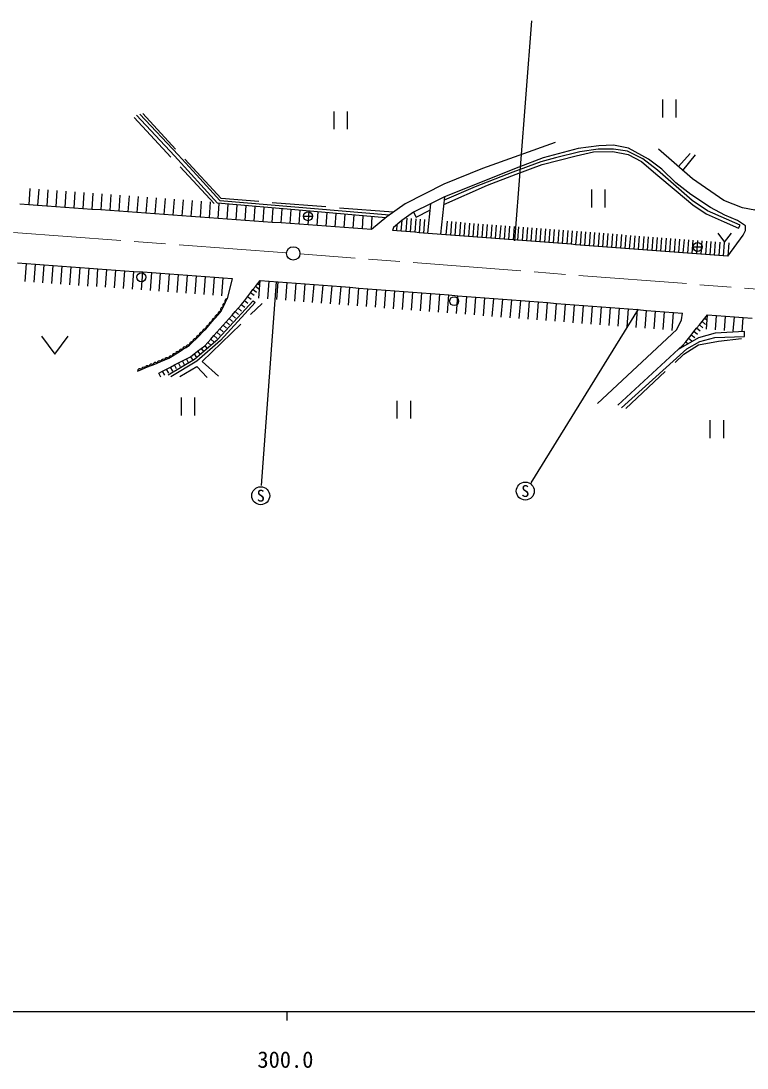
# Model space of a CAD drawing. Units: millimetres, scale not verified. Extents: x 40000 to 680000, y 20000 to 380000.
# Drawn here: x 338397 to 419243, y 198715 to 315330 of the extents above; entities that cross this region are included whole.
import ezdxf
from ezdxf.enums import TextEntityAlignment as Align

# ---------------------------------------------------------------- set-up
doc = ezdxf.new("R2010")
doc.units = ezdxf.units.MM
doc.header["$LTSCALE"] = 1000
doc.linetypes.add('CHAIN', pattern=[18.5, 12, -1.5, 3.5, -1.5])
doc.linetypes.add('DASHED', pattern=[7.5, 6, -1.5])
for name, color, linetype, lineweight in [('M-BGD', 7, 'Continuous', 25), ('M-BGD-EXST', 7, 'Continuous', 25), ('M-BMK', 2, 'CHAIN', 13), ('M-BMK-SRVR', 3, 'Continuous', 25), ('M-TTL-BAND', 7, 'Continuous', 25)]:
    doc.layers.add(name, color=color, linetype=linetype, lineweight=lineweight)
doc.styles.add('ＭＳ ゴシック', font='')
doc.styles.get('ＭＳ ゴシック').set_extended_font_data('MS Gothic')

msp = doc.modelspace()

# ---------------------------------------------------------------- linework, layer by layer
at = {"layer": 'M-BGD', "linetype": 'DASHED'}
for p, q in [((351019, 304574), (359899, 295001)), ((412893, 300567), (411604, 299105)), ((412088, 298682), (413517, 300420))]:
    msp.add_line(p, q, dxfattribs=at)
at = {"layer": 'M-BGD'}
for p, q in [((339397, 296657), (339257, 294862)), ((340398, 296578), (340258, 294784)), ((341392, 296507), (341262, 294712)), ((342396, 296434), (342267, 294639)), ((343400, 296362), (343271, 294567)), ((344404, 296289), (344275, 294494)), ((345409, 296217), (345279, 294422)), ((346413, 296145), (346283, 294349)), ((347417, 296072), (347287, 294277)), ((348421, 296000), (348292, 294204)), ((349425, 295927), (349296, 294132)), ((350430, 295855), (350300, 294059)), ((351434, 295782), (351304, 293987)), ((352438, 295710), (352308, 293914)), ((353442, 295637), (353313, 293842)), ((354446, 295565), (354317, 293770)), ((355450, 295492), (355321, 293697)), ((356455, 295420), (356325, 293625)), ((357459, 295348), (357329, 293552)), ((358463, 295275), (358334, 293480)), ((359467, 295203), (359338, 293407)), ((339257, 294862), (338255, 294940)), ((340258, 294784), (339257, 294862)), ((341262, 294712), (340258, 294784)), ((342267, 294639), (341262, 294712)), ((343271, 294567), (342267, 294639)), ((344275, 294494), (343271, 294567)), ((345279, 294422), (344275, 294494)), ((346283, 294349), (345279, 294422)), ((347287, 294277), (346283, 294349)), ((348292, 294204), (347287, 294277)), ((349296, 294132), (348292, 294204)), ((350300, 294059), (349296, 294132)), ((351304, 293987), (350300, 294059)), ((352308, 293914), (351304, 293987)), ((353313, 293842), (352308, 293914)), ((360342, 293335), (360463, 295017)), ((361346, 293262), (361466, 294931)), ((362350, 293190), (362470, 294845)), ((363354, 293117), (363473, 294759)), ((364359, 293045), (364476, 294672)), ((365363, 292973), (365479, 294586)), ((366367, 292900), (366482, 294500)), ((367371, 292828), (367486, 294414)), ((368375, 292755), (368489, 294328)), ((369380, 292683), (369492, 294242)), ((370384, 292610), (370495, 294155)), ((371388, 292538), (371498, 294068)), ((372392, 292465), (372501, 293981)), ((373396, 292393), (373505, 293894)), ((354317, 293770), (353313, 293842)), ((355321, 293697), (354317, 293770)), ((356325, 293625), (355321, 293697)), ((357329, 293552), (356325, 293625)), ((358334, 293480), (357329, 293552)), ((359338, 293407), (358334, 293480)), ((360342, 293335), (359338, 293407)), ((361346, 293262), (360342, 293335)), ((362350, 293190), (361346, 293262)), ((363354, 293117), (362350, 293190)), ((364359, 293045), (363354, 293117)), ((365363, 292973), (364359, 293045)), ((366367, 292900), (365363, 292973)), ((367371, 292828), (366367, 292900)), ((368375, 292755), (367371, 292828)), ((369380, 292683), (368375, 292755)), ((374401, 292320), (374508, 293807)), ((375405, 292248), (375511, 293720)), ((376409, 292176), (376514, 293632)), ((377413, 292103), (377517, 293545)), ((380743, 291902), (380838, 293132)), ((381356, 293359), (381241, 291864)), ((381854, 293321), (381739, 291826)), ((382352, 293283), (382237, 291788)), ((382849, 293245), (382735, 291749)), ((383347, 293207), (383233, 291711)), ((385837, 293016), (385722, 291521)), ((386334, 292978), (386220, 291482)), ((386832, 292940), (386718, 291444)), ((387330, 292902), (387216, 291406)), ((387828, 292864), (387713, 291368)), ((388326, 292825), (388211, 291330)), ((388824, 292787), (388709, 291292)), ((389322, 292749), (389207, 291253)), ((389820, 292711), (389705, 291215)), ((370384, 292610), (369380, 292683)), ((371388, 292538), (370384, 292610)), ((372392, 292465), (371388, 292538)), ((373396, 292393), (372392, 292465)), ((374401, 292320), (373396, 292393)), ((375405, 292248), (374401, 292320)), ((376409, 292176), (375405, 292248)), ((377413, 292103), (376409, 292176)), ((380245, 291940), (379748, 291978)), ((380245, 291940), (380303, 292691)), ((380743, 291902), (380245, 291940)), ((381241, 291864), (380743, 291902)), ((381739, 291826), (381241, 291864)), ((382237, 291788), (381739, 291826)), ((382735, 291749), (382237, 291788)), ((383233, 291711), (382735, 291749)), ((383731, 291673), (383233, 291711)), ((384228, 291635), (383731, 291673)), ((384726, 291597), (384228, 291635)), ((385224, 291559), (384726, 291597)), ((385722, 291521), (385224, 291559)), ((390317, 292673), (390203, 291177)), ((390815, 292635), (390701, 291139)), ((391313, 292597), (391199, 291101)), ((391811, 292558), (391696, 291063)), ((392309, 292520), (392194, 291025)), ((392807, 292482), (392692, 290986)), ((393305, 292444), (393190, 290948)), ((393803, 292406), (393688, 290910)), ((394300, 292368), (394186, 290872)), ((394798, 292329), (394684, 290834)), ((395296, 292291), (395182, 290796)), ((395794, 292253), (395679, 290758)), ((396292, 292215), (396177, 290719)), ((396790, 292177), (396675, 290681)), ((397288, 292139), (397173, 290643)), ((397785, 292101), (397671, 290605)), ((398283, 292062), (398169, 290567)), ((398781, 292024), (398667, 290529)), ((399279, 291986), (399164, 290490)), ((399777, 291948), (399662, 290452)), ((400275, 291910), (400160, 290414)), ((400773, 291872), (400658, 290376)), ((401271, 291834), (401156, 290338)), ((401768, 291795), (401654, 290300)), ((402266, 291757), (402152, 290262)), ((402764, 291719), (402650, 290223)), ((403262, 291681), (403147, 290185)), ((403760, 291643), (403645, 290147)), ((404258, 291605), (404143, 290109)), ((404756, 291566), (404641, 290071)), ((386220, 291482), (385722, 291521)), ((386718, 291444), (386220, 291482)), ((387216, 291406), (386718, 291444)), ((387713, 291368), (387216, 291406)), ((388211, 291330), (387713, 291368)), ((388709, 291292), (388211, 291330)), ((389207, 291253), (388709, 291292)), ((389705, 291215), (389207, 291253)), ((390203, 291177), (389705, 291215)), ((390701, 291139), (390203, 291177)), ((391199, 291101), (390701, 291139)), ((391696, 291063), (391199, 291101)), ((392194, 291025), (391696, 291063)), ((392692, 290986), (392194, 291025)), ((393190, 290948), (392692, 290986)), ((393688, 290910), (393190, 290948)), ((394186, 290872), (393688, 290910)), ((394684, 290834), (394186, 290872)), ((395182, 290796), (394684, 290834)), ((395679, 290758), (395182, 290796)), ((396177, 290719), (395679, 290758)), ((396675, 290681), (396177, 290719)), ((397173, 290643), (396675, 290681)), ((397671, 290605), (397173, 290643)), ((398169, 290567), (397671, 290605)), ((398667, 290529), (398169, 290567)), ((399164, 290490), (398667, 290529)), ((399662, 290452), (399164, 290490)), ((400160, 290414), (399662, 290452)), ((400658, 290376), (400160, 290414)), ((401156, 290338), (400658, 290376)), ((405254, 291528), (405139, 290033)), ((405751, 291490), (405637, 289995)), ((406249, 291452), (406135, 289956)), ((406747, 291414), (406633, 289918)), ((407245, 291376), (407130, 289880)), ((407743, 291338), (407628, 289842)), ((408241, 291299), (408126, 289804)), ((408739, 291261), (408624, 289766)), ((409236, 291223), (409122, 289728)), ((409734, 291185), (409620, 289689)), ((410232, 291147), (410118, 289651)), ((410730, 291109), (410615, 289613)), ((411228, 291071), (411113, 289575)), ((411726, 291032), (411611, 289537)), ((412224, 290994), (412109, 289499)), ((412722, 290956), (412607, 289460)), ((413219, 290918), (413105, 289422)), ((413717, 290880), (413603, 289384)), ((414215, 290842), (414101, 289346)), ((414713, 290803), (414598, 289308)), ((415211, 290765), (415096, 289270)), ((415709, 290727), (415594, 289232)), ((416207, 290689), (416092, 289193)), ((416705, 290651), (416590, 289155)), ((417202, 290613), (417088, 289117)), ((401654, 290300), (401156, 290338)), ((402152, 290262), (401654, 290300)), ((402650, 290223), (402152, 290262)), ((403147, 290185), (402650, 290223)), ((403645, 290147), (403147, 290185)), ((404143, 290109), (403645, 290147)), ((404641, 290071), (404143, 290109)), ((405139, 290033), (404641, 290071)), ((405637, 289995), (405139, 290033)), ((406135, 289956), (405637, 289995)), ((406633, 289918), (406135, 289956)), ((407130, 289880), (406633, 289918)), ((407628, 289842), (407130, 289880)), ((408126, 289804), (407628, 289842)), ((408624, 289766), (408126, 289804)), ((409122, 289728), (408624, 289766)), ((409620, 289689), (409122, 289728)), ((410118, 289651), (409620, 289689)), ((410615, 289613), (410118, 289651)), ((411113, 289575), (410615, 289613)), ((411611, 289537), (411113, 289575)), ((412109, 289499), (411611, 289537)), ((412607, 289460), (412109, 289499)), ((413105, 289422), (412607, 289460)), ((413603, 289384), (413105, 289422)), ((414101, 289346), (413603, 289384)), ((414598, 289308), (414101, 289346)), ((415096, 289270), (414598, 289308)), ((415594, 289232), (415096, 289270)), ((416092, 289193), (415594, 289232)), ((338006, 288386), (339002, 288313)), ((338857, 286319), (339002, 288313)), ((339002, 288313), (339999, 288241)), ((339854, 286246), (339999, 288241)), ((339999, 288241), (340995, 288168)), ((340850, 286174), (340995, 288168)), ((340995, 288168), (341992, 288096)), ((341847, 286101), (341992, 288096)), ((341992, 288096), (342988, 288023)), ((416590, 289155), (416092, 289193)), ((417088, 289117), (416590, 289155)), ((342843, 286029), (342988, 288023)), ((342988, 288023), (343985, 287951)), ((343840, 285956), (343985, 287951)), ((343985, 287951), (344981, 287878)), ((344836, 285884), (344981, 287878)), ((344981, 287878), (345978, 287806)), ((345833, 285811), (345978, 287806)), ((345978, 287806), (346974, 287733)), ((346829, 285738), (346974, 287733)), ((346974, 287733), (347971, 287661)), ((347826, 285666), (347971, 287661)), ((347971, 287661), (348967, 287588)), ((348822, 285593), (348967, 287588)), ((348967, 287588), (349964, 287516)), ((349819, 285521), (349964, 287516)), ((349964, 287516), (350960, 287443)), ((350815, 285448), (350960, 287443)), ((350960, 287443), (351957, 287371)), ((351811, 285376), (351957, 287371)), ((351957, 287371), (352953, 287298)), ((352808, 285303), (352953, 287298)), ((352953, 287298), (353950, 287225)), ((353804, 285231), (353950, 287225)), ((353950, 287225), (354946, 287153)), ((354801, 285158), (354946, 287153)), ((354946, 287153), (355943, 287080)), ((355797, 285086), (355943, 287080)), ((355943, 287080), (356939, 287008)), ((356794, 285013), (356939, 287008)), ((356939, 287008), (357936, 286935)), ((357790, 284941), (357936, 286935)), ((357936, 286935), (358932, 286863)), ((358787, 284868), (358932, 286863)), ((358932, 286863), (359929, 286790)), ((359783, 284796), (359929, 286790)), ((359929, 286790), (360925, 286718)), ((360780, 284723), (360925, 286718)), ((360925, 286718), (361922, 286645)), ((361922, 286645), (361374, 284391)), ((364230, 285408), (364497, 285753)), ((364497, 285753), (364764, 286098)), ((364892, 285447), (364497, 285753)), ((364764, 286098), (365031, 286442)), ((364764, 286098), (364991, 285922)), ((364876, 284448), (365031, 286442)), ((365031, 286442), (366031, 286365)), ((365876, 284371), (366031, 286365)), ((366031, 286365), (367032, 286287)), ((366877, 284293), (367032, 286287)), ((367032, 286287), (368032, 286209)), ((367877, 284215), (368032, 286209)), ((368032, 286209), (369032, 286131)), ((368877, 284137), (369032, 286131)), ((369032, 286131), (370032, 286054)), ((369877, 284060), (370032, 286054)), ((370032, 286054), (371032, 285976)), ((370877, 283982), (371032, 285976)), ((371032, 285976), (372033, 285898)), ((371878, 283904), (372033, 285898)), ((372033, 285898), (373033, 285820)), ((372878, 283827), (373033, 285820)), ((373033, 285820), (374033, 285743)), ((373878, 283749), (374033, 285743)), ((374033, 285743), (375033, 285665)), ((363271, 284168), (363617, 284616)), ((363617, 284616), (363963, 285063)), ((364013, 284310), (363617, 284616)), ((363963, 285063), (364230, 285408)), ((364358, 284757), (363963, 285063)), ((364625, 285102), (364230, 285408)), ((374878, 283671), (375033, 285665)), ((375033, 285665), (376034, 285587)), ((375879, 283593), (376034, 285587)), ((376034, 285587), (377034, 285510)), ((376879, 283516), (377034, 285510)), ((377034, 285510), (378034, 285432)), ((377879, 283438), (378034, 285432)), ((378034, 285432), (379034, 285354)), ((378879, 283360), (379034, 285354)), ((379034, 285354), (380034, 285276)), ((379879, 283282), (380034, 285276)), ((380034, 285276), (381035, 285199)), ((380880, 283205), (381035, 285199)), ((381035, 285199), (382035, 285121)), ((381880, 283127), (382035, 285121)), ((382035, 285121), (383035, 285043)), ((382880, 283049), (383035, 285043)), ((383035, 285043), (384035, 284965)), ((383880, 282971), (384035, 284965)), ((384035, 284965), (385036, 284888)), ((384881, 282894), (385036, 284888)), ((385036, 284888), (386036, 284810)), ((385881, 282816), (386036, 284810)), ((386036, 284810), (387036, 284732)), ((386881, 282738), (387036, 284732)), ((387036, 284732), (388036, 284654)), ((387881, 282660), (388036, 284654)), ((388036, 284654), (389037, 284577)), ((388882, 282583), (389037, 284577)), ((389037, 284577), (390037, 284499)), ((360677, 282997), (360909, 283462)), ((360909, 283462), (361141, 283927)), ((361141, 283927), (361374, 284391)), ((362587, 283338), (362925, 283720)), ((362925, 283720), (363271, 284168)), ((363321, 283414), (362925, 283720)), ((363667, 283862), (363271, 284168)), ((389882, 282505), (390037, 284499)), ((390037, 284499), (391037, 284421)), ((390882, 282427), (391037, 284421)), ((391037, 284421), (392037, 284343)), ((391882, 282349), (392037, 284343)), ((392037, 284343), (393037, 284266)), ((392882, 282272), (393037, 284266)), ((393037, 284266), (394038, 284188)), ((393883, 282194), (394038, 284188)), ((394038, 284188), (395038, 284110)), ((394883, 282116), (395038, 284110)), ((395038, 284110), (396038, 284032)), ((395883, 282038), (396038, 284032)), ((396038, 284032), (397038, 283955)), ((396883, 281961), (397038, 283955)), ((397038, 283955), (398039, 283877)), ((397884, 281883), (398039, 283877)), ((398039, 283877), (399039, 283799)), ((398884, 281805), (399039, 283799)), ((399039, 283799), (400039, 283721)), ((399884, 281727), (400039, 283721)), ((400039, 283721), (401039, 283644)), ((400884, 281650), (401039, 283644)), ((401039, 283644), (402040, 283566)), ((401885, 281572), (402040, 283566)), ((402040, 283566), (403040, 283488)), ((402885, 281494), (403040, 283488)), ((403040, 283488), (404040, 283410)), ((403885, 281417), (404040, 283410)), ((404040, 283410), (405040, 283333)), ((360002, 282206), (360339, 282602)), ((360339, 282602), (360677, 282997)), ((361572, 282194), (361910, 282575)), ((361910, 282575), (362249, 282957)), ((362284, 282243), (361910, 282575)), ((362249, 282957), (362587, 283338)), ((362623, 282625), (362249, 282957)), ((362961, 283006), (362587, 283338)), ((404885, 281339), (405040, 283333)), ((405040, 283333), (406040, 283255)), ((405885, 281261), (406040, 283255)), ((406040, 283255), (407041, 283177)), ((406886, 281183), (407041, 283177)), ((407041, 283177), (408041, 283100)), ((407886, 281106), (408041, 283100)), ((408041, 283100), (409041, 283022)), ((408886, 281028), (409041, 283022)), ((409041, 283022), (410041, 282944)), ((409886, 280950), (410041, 282944)), ((410041, 282944), (411042, 282866)), ((410887, 280872), (411042, 282866)), ((411042, 282866), (412042, 282789)), ((414240, 281851), (414544, 282226)), ((414544, 282226), (414848, 282600)), ((414544, 282226), (414804, 282015)), ((414727, 281005), (414848, 282600)), ((414848, 282600), (415842, 282525)), ((415721, 280930), (415842, 282525)), ((415842, 282525), (416836, 282450)), ((416715, 280854), (416836, 282450)), ((416836, 282450), (417829, 282375)), ((417709, 280779), (417829, 282375)), ((417829, 282375), (418823, 282299)), ((418703, 280704), (418823, 282299)), ((418823, 282299), (419817, 282224)), ((358990, 281019), (359328, 281415)), ((359328, 281415), (359665, 281810)), ((359665, 281810), (360002, 282206)), ((360219, 280667), (360557, 281049)), ((360557, 281049), (360895, 281431)), ((360931, 280717), (360557, 281049)), ((360895, 281431), (361234, 281812)), ((361269, 281099), (360895, 281431)), ((361234, 281812), (361572, 282194)), ((361608, 281480), (361234, 281812)), ((361946, 281862), (361572, 282194)), ((413327, 280728), (413631, 281102)), ((413631, 281102), (413935, 281477)), ((414019, 280787), (413631, 281102)), ((413935, 281477), (414240, 281851)), ((414323, 281162), (413935, 281477)), ((414628, 281536), (414240, 281851)), ((357533, 279580), (357898, 279940)), ((357898, 279940), (358262, 280299)), ((358262, 280299), (358626, 280659)), ((358626, 280659), (358990, 281019)), ((359204, 279523), (359542, 279904)), ((359542, 279904), (359880, 280286)), ((359916, 279573), (359542, 279904)), ((359880, 280286), (360219, 280667)), ((360254, 279954), (359880, 280286)), ((360593, 280336), (360219, 280667)), ((412414, 279604), (412719, 279979)), ((412719, 279979), (413023, 280353)), ((413107, 279663), (412719, 279979)), ((413023, 280353), (413327, 280728)), ((413411, 280038), (413023, 280353)), ((413715, 280412), (413327, 280728)), ((356011, 278489), (356397, 278733)), ((356397, 278733), (356783, 278976)), ((356783, 278976), (357169, 279220)), ((357169, 279220), (357533, 279580)), ((358069, 278541), (358467, 278841)), ((358467, 278841), (358865, 279141)), ((358467, 278841), (358716, 278511)), ((358865, 279141), (359204, 279523)), ((358865, 279141), (359126, 278863)), ((359204, 279523), (359544, 279221)), ((412110, 279230), (404851, 272555)), ((412110, 279230), (412414, 279604)), ((412110, 279230), (412250, 279116)), ((412414, 279604), (412699, 279373)), ((353982, 277404), (354418, 277582)), ((354418, 277582), (354853, 277759)), ((354853, 277759), (355239, 278002)), ((355239, 278002), (355625, 278246)), ((355625, 278246), (356011, 278489)), ((356386, 277478), (356829, 277709)), ((356829, 277709), (357272, 277940)), ((357060, 277266), (356829, 277709)), ((357272, 277940), (357670, 278240)), ((357272, 277940), (357525, 277540)), ((357670, 278240), (358069, 278541)), ((357670, 278240), (357957, 277859)), ((358069, 278541), (358337, 278185)), ((351368, 276342), (351804, 276519)), ((351804, 276519), (352240, 276696)), ((352240, 276696), (352675, 276873)), ((352675, 276873), (353111, 277050)), ((353111, 277050), (353546, 277227)), ((353546, 277227), (353982, 277404)), ((354173, 276324), (354616, 276555)), ((354616, 276555), (355059, 276786)), ((354847, 276112), (354616, 276555)), ((355059, 276786), (355501, 277017)), ((355290, 276342), (355059, 276786)), ((355501, 277017), (355944, 277247)), ((355732, 276573), (355501, 277017)), ((355944, 277247), (356386, 277478)), ((356175, 276804), (355944, 277247)), ((356618, 277035), (356386, 277478)), ((353731, 276093), (354173, 276324)), ((353962, 275650), (353731, 276093)), ((354404, 275881), (354173, 276324))]:
    msp.add_line(p, q, dxfattribs=at)
for points in [[(379006, 293416), (369760, 294219), (360287, 295032), (355489, 300299), (351274, 304832)], [(351619, 304938), (355887, 300431), (357954, 298178), (360526, 295328), (379443, 293740)], [(397878, 301801), (389784, 298902), (385472, 297170), (381195, 294979), (379145, 293530), (377413, 292103)], [(417088, 289117), (418803, 291487), (419061, 291993), (419061, 292499), (418162, 293109), (416751, 293688), (415173, 294540), (412976, 295991), (411309, 297305), (409759, 298816), (408268, 299934), (406052, 301170), (404370, 301483), (402722, 301425), (400449, 301138), (396544, 300078), (393829, 299041), (385554, 295731), (385117, 291567)], [(385467, 294896), (390328, 297034), (393549, 298263), (396435, 299343), (400233, 300292), (402150, 300739), (404292, 300776), (406023, 300441), (407475, 299659), (409095, 298300), (411348, 296420), (413191, 294856), (414681, 293832), (416692, 292975), (418274, 292268), (418460, 292584), (414848, 294185), (413136, 295321), (411050, 297146), (409263, 298710), (407624, 299976), (405949, 300814), (404366, 301056), (402672, 301056), (400642, 300739), (397924, 300087), (396286, 299622), (393176, 298505), (388968, 296866), (385515, 295359)], [(427312, 299649), (420111, 294249), (418752, 294506), (416658, 295351), (413168, 297739), (409384, 301045)], [(385554, 295731), (383993, 294976), (383676, 291677)], [(383993, 294976), (382123, 294016), (380799, 293105), (379889, 292344), (379748, 291978)], [(382123, 294016), (382396, 293490), (383924, 294260)], [(354806, 275904), (357727, 277662), (360320, 279888), (364253, 284175), (364493, 283973), (360611, 279723), (357993, 277447), (355071, 275701)], [(402603, 272738), (411427, 280985), (411931, 282030), (412042, 282789)], [(405261, 272259), (412532, 278823), (413967, 279643), (415665, 280065), (418959, 280190), (418947, 280726), (415700, 280555), (413853, 280031), (411557, 278721)]]:
    msp.add_lwpolyline(points, dxfattribs=at)
at = {"layer": 'M-BGD', "linetype": 'DASHED'}
for points in [[(379838, 294020), (360704, 295538), (351958, 305021)], [(360379, 275752), (358591, 277388), (365252, 283871)], [(405756, 272186), (412205, 278203), (413848, 279244), (416057, 279664), (418612, 279974)], [(356096, 275718), (357984, 276848), (359148, 275634)]]:
    msp.add_lwpolyline(points, dxfattribs=at)
at = {"layer": 'M-BGD'}
for centre, radius, start, end in [((360927, 283163), 300, 93.42512, 213.44576), ((361159, 283627), 300, 93.42813, 213.44177), ((361392, 284092), 300, 93.42604, 213.44287), ((359948, 281911), 300, 79.59138, 199.52875), ((360285, 282306), 300, 79.59389, 199.52766), ((360623, 282702), 300, 79.5899, 199.52855), ((359273, 281119), 300, 79.59138, 199.52875), ((359611, 281515), 300, 79.5899, 199.52855), ((357816, 279658), 293, 73.90375, 195.38402), ((358181, 280017), 293, 73.90471, 195.38304), ((358545, 280377), 293, 73.90375, 195.38402), ((358909, 280737), 293, 73.90267, 195.38667), ((356257, 278528), 249, 55.61912, 188.89038), ((356643, 278771), 249, 55.61912, 188.89038), ((357029, 279015), 249, 55.62209, 188.88742), ((357452, 279298), 293, 73.90501, 195.38433), ((354241, 277392), 259, 47.04617, 177.19198), ((354677, 277569), 259, 47.04603, 177.19347), ((355099, 277797), 249, 55.62021, 188.88929), ((355485, 278041), 249, 55.62084, 188.89), ((355871, 278284), 249, 55.61893, 188.88845), ((351627, 276329), 259, 47.04924, 177.19026), ((352063, 276506), 259, 47.04487, 177.19329), ((352499, 276684), 259, 47.04487, 177.19329), ((352934, 276861), 259, 47.04487, 177.19329), ((353370, 277038), 259, 47.04611, 177.1943), ((353805, 277215), 259, 47.04617, 177.19198)]:
    msp.add_arc(centre, radius, start, end, dxfattribs=at)
at = {"layer": 'M-BGD-EXST'}
for p, q in [((395232, 315330), (393365, 290854)), ((409821, 306578), (409821, 304578)), ((411321, 306578), (411321, 304578)), ((373217, 305263), (373217, 303263)), ((374717, 305263), (374717, 303263)), ((401911, 296570), (401911, 294570)), ((403411, 296570), (403411, 294570)), ((369849, 293586), (370849, 293586)), ((415995, 291682), (416745, 290682)), ((416745, 290682), (417495, 291682)), ((413230, 290169), (414230, 290169)), ((366806, 286271), (365134, 263604)), ((407134, 283234), (395166, 263893)), ((340669, 280214), (342169, 278214)), ((342169, 278214), (343669, 280214)), ((356226, 273380), (356226, 271380)), ((357726, 273380), (357726, 271380)), ((380260, 273038), (380260, 271038)), ((381760, 273038), (381760, 271038)), ((415114, 270874), (415114, 268874)), ((416614, 270874), (416614, 268874))]:
    msp.add_line(p, q, dxfattribs=at)
for centre, radius in [((370349, 293586), 500), ((413730, 290169), 500), ((351800, 286790), 500), ((386630, 284122), 500), ((394554, 262975), 1000), ((365094, 262457), 1000)]:
    msp.add_circle(centre, radius, dxfattribs=at)
at = {"layer": 'M-BMK'}
for p, q in [((367968, 289498), (284578, 295771)), ((467832, 281815), (369464, 289384))]:
    msp.add_line(p, q, dxfattribs=at)
at = {"layer": 'M-BMK-SRVR'}
msp.add_circle((368716, 289441), 750, dxfattribs=at)
at = {"layer": 'M-TTL-BAND'}
for p, q in [((40000, 205000), (579000, 205000)), ((368000, 205000), (368000, 204000))]:
    msp.add_line(p, q, dxfattribs=at)

# ---------------------------------------------------------------- texts
at = {"layer": 'M-BGD-EXST', "style": 'ＭＳ ゴシック'}
for p in [(394554, 262975), (365094, 262457)]:
    msp.add_text('S', height=1320, dxfattribs=at).set_placement(p, align=Align.MIDDLE_CENTER)
at = {"layer": 'M-TTL-BAND', "style": 'ＭＳ ゴシック'}
msp.add_text('300.0', height=1833, dxfattribs=at).set_placement((367844, 198195), align=Align.BOTTOM_CENTER)

doc.saveas('drawing.dxf')
